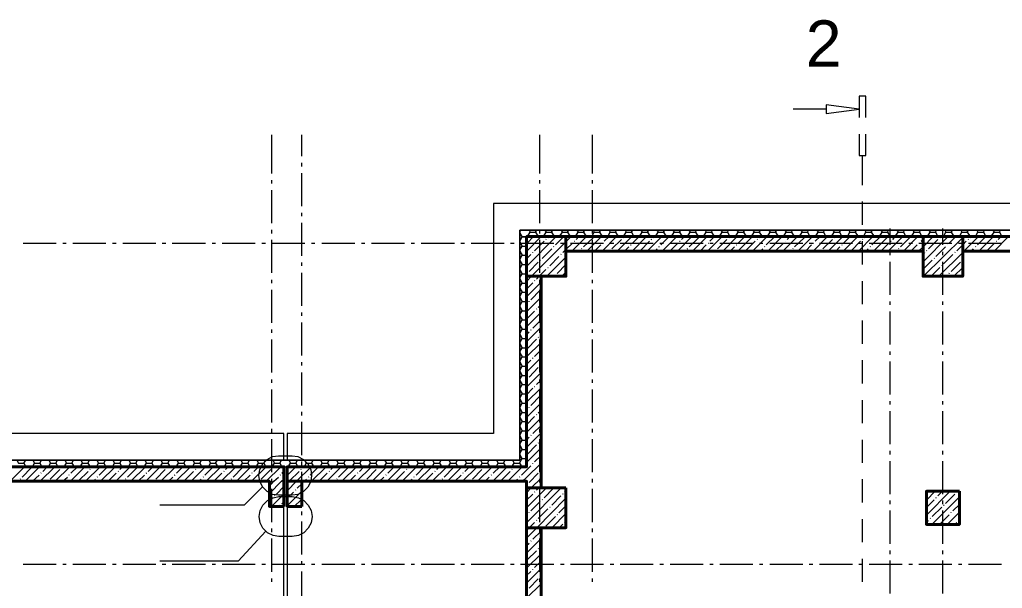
# Model space of a CAD drawing. Header units: millimetres. Extents: x -213547 to 415037, y -3642 to 106956.
# Drawn here: x -172386 to -157508, y 27045 to 35650 of the extents above; entities that cross this region are included whole.
import ezdxf

# ---------------------------------------------------------------- set-up
doc = ezdxf.new("R2010")
doc.units = ezdxf.units.MM
doc.styles.get("Standard").update_dxf_attribs({"font": 'arial.ttf'})

msp = doc.modelspace()

# ---------------------------------------------------------------- linework, layer by layer
at = {"lineweight": 9}
for points in [[(-159573.1, 34168.3), (-159573.1, 34494.5), (-159674.8, 34494.5), (-159674.8, 34168.3)], [(-160174.7, 34295.4), (-160674.6, 34295.4)], [(-168566.9, 33321), (-168566.9, 33905.7)], [(-168113.6, 33583.7), (-168113.6, 33905.7)], [(-164512.7, 33321), (-164512.7, 33905.7)], [(-163712.1, 33321), (-163712.1, 33905.7)], [(-159674.8, 33918.4), (-159674.8, 33592.2), (-159573.1, 33592.2), (-159573.1, 33918.4)], [(-168113.6, 33426.9), (-168113.6, 33482)], [(-159624, 33147.4), (-159624, 33592.2)], [(-168113.6, 32829.6), (-168113.6, 33329.5)], [(-168566.9, 33168.5), (-168566.9, 33223.6)], [(-164512.7, 33168.5), (-164512.7, 33223.6)], [(-163712.1, 33168.5), (-163712.1, 33223.6)], [(-168566.9, 32571.2), (-168566.9, 33071.1)], [(-164512.7, 32571.2), (-164512.7, 33071.1)], [(-163712.1, 32571.2), (-163712.1, 33071.1)], [(-159624, 32545.8), (-159624, 32897.4)], [(-168384.7, 28983), (-168384.7, 29385.5), (-172769.4, 29385.5), (-172769.4, 32867.8), (-207511.6, 32867.8), (-207511.6, 4645.2), (-168384.7, 4645.2), (-168384.7, 5043.4)], [(-122140.8, 32465.3), (-122140.8, 32867.8), (-165211.7, 32867.8), (-165211.7, 29385.5), (-168333.9, 29385.5), (-168333.9, 28983)], [(-168113.6, 32677.1), (-168113.6, 32728)], [(-207062.6, 32465.3), (-193129.2, 32465.3), (-207062.6, 32465.3), (-207062.6, 32367.9), (-193129.2, 32367.9), (-173269.2, 32367.9), (-173269.2, 28885.6), (-164711.8, 28885.6), (-164711.8, 28983), (-164711.8, 32367.9), (-121873.9, 32367.9), (-121873.9, 28944.9)], [(-168566.9, 32414.5), (-168566.9, 32469.5)], [(-168113.6, 32075.6), (-168113.6, 32575.4)], [(-164813.5, 32439.9), (-164796.6, 32465.3)], [(-164694.9, 32367.9), (-164656.8, 32435.6)], [(-164673.7, 32465.3), (-164656.8, 32435.6), (-164576.3, 32435.6), (-164533.9, 32367.9)], [(-164576.3, 32435.6), (-164555.1, 32465.3)], [(-164512.7, 32414.5), (-164512.7, 32469.5)], [(-164453.4, 32367.9), (-164415.3, 32435.6)], [(-164432.2, 32465.3), (-164415.3, 32435.6), (-164334.8, 32435.6), (-164292.4, 32367.9)], [(-164334.8, 32435.6), (-164313.6, 32465.3)], [(-164211.9, 32367.9), (-164169.6, 32435.6)], [(-164190.8, 32465.3), (-164169.6, 32435.6), (-164089.1, 32435.6), (-164051, 32367.9)], [(-164089.1, 32435.6), (-164072.1, 32465.3)], [(-163970.5, 32367.9), (-163928.1, 32435.6)], [(-163949.3, 32465.3), (-163928.1, 32435.6), (-163847.6, 32435.6), (-163809.5, 32367.9)], [(-163847.6, 32435.6), (-163830.7, 32465.3)], [(-163724.8, 32367.9), (-163686.6, 32435.6)], [(-163712.1, 32414.5), (-163712.1, 32469.5)], [(-163703.6, 32465.3), (-163686.6, 32435.6), (-163606.1, 32435.6), (-163568, 32367.9)], [(-163606.1, 32435.6), (-163589.2, 32465.3)], [(-163483.3, 32367.9), (-163445.2, 32435.6)], [(-163462.1, 32465.3), (-163445.2, 32435.6), (-163364.7, 32435.6), (-163326.5, 32367.9)], [(-163364.7, 32435.6), (-163347.7, 32465.3)], [(-163241.8, 32367.9), (-163203.7, 32435.6)], [(-163220.6, 32465.3), (-163203.7, 32435.6), (-163123.2, 32435.6), (-163085.1, 32367.9)], [(-163123.2, 32435.6), (-163102, 32465.3)], [(-163000.4, 32367.9), (-162962.2, 32435.6)], [(-162979.2, 32465.3), (-162962.2, 32435.6), (-162881.7, 32435.6), (-162839.4, 32367.9)], [(-162881.7, 32435.6), (-162860.6, 32465.3)], [(-162758.9, 32367.9), (-162720.8, 32435.6)], [(-162737.7, 32465.3), (-162720.8, 32435.6), (-162636, 32435.6), (-162597.9, 32367.9)], [(-162636, 32435.6), (-162619.1, 32465.3)], [(-162517.4, 32367.9), (-162475, 32435.6)], [(-162496.2, 32465.3), (-162475, 32435.6), (-162394.6, 32435.6), (-162356.4, 32367.9)], [(-162394.6, 32435.6), (-162377.6, 32465.3)], [(-162275.9, 32367.9), (-162233.6, 32435.6)], [(-162254.8, 32465.3), (-162233.6, 32435.6), (-162153.1, 32435.6), (-162115, 32367.9)], [(-162153.1, 32435.6), (-162136.1, 32465.3)], [(-162030.2, 32367.9), (-161992.1, 32435.6)], [(-162009, 32465.3), (-161992.1, 32435.6), (-161911.6, 32435.6), (-161873.5, 32367.9)], [(-161911.6, 32435.6), (-161894.7, 32465.3)], [(-161788.8, 32367.9), (-161750.6, 32435.6)], [(-161767.6, 32465.3), (-161750.6, 32435.6), (-161670.1, 32435.6), (-161632, 32367.9)], [(-161670.1, 32435.6), (-161653.2, 32465.3)], [(-161547.3, 32367.9), (-161509.2, 32435.6)], [(-161526.1, 32465.3), (-161509.2, 32435.6), (-161428.7, 32435.6), (-161386.3, 32367.9)], [(-161428.7, 32435.6), (-161407.5, 32465.3)], [(-161305.8, 32367.9), (-161267.7, 32435.6)], [(-161284.6, 32465.3), (-161267.7, 32435.6), (-161187.2, 32435.6), (-161144.8, 32367.9)], [(-161187.2, 32435.6), (-161166, 32465.3)], [(-161064.3, 32367.9), (-161022, 32435.6)], [(-161043.2, 32465.3), (-161022, 32435.6), (-160941.5, 32435.6), (-160903.4, 32367.9)], [(-160941.5, 32435.6), (-160924.5, 32465.3)], [(-160822.9, 32367.9), (-160780.5, 32435.6)], [(-160801.7, 32465.3), (-160780.5, 32435.6), (-160700, 32435.6), (-160661.9, 32367.9)], [(-160700, 32435.6), (-160683.1, 32465.3)], [(-160577.2, 32367.9), (-160539, 32435.6)], [(-160560.2, 32465.3), (-160539, 32435.6), (-160458.5, 32435.6), (-160420.4, 32367.9)], [(-160458.5, 32435.6), (-160441.6, 32465.3)], [(-160335.7, 32367.9), (-160297.6, 32435.6)], [(-160314.5, 32465.3), (-160297.6, 32435.6), (-160217.1, 32435.6), (-160178.9, 32367.9)], [(-160217.1, 32435.6), (-160200.1, 32465.3)], [(-160094.2, 32367.9), (-160056.1, 32435.6)], [(-160073, 32465.3), (-160056.1, 32435.6), (-159975.6, 32435.6), (-159937.5, 32367.9)], [(-159975.6, 32435.6), (-159954.4, 32465.3)], [(-159852.7, 32367.9), (-159814.6, 32435.6)], [(-159831.6, 32465.3), (-159814.6, 32435.6), (-159734.1, 32435.6), (-159691.8, 32367.9)], [(-159734.1, 32435.6), (-159712.9, 32465.3)], [(-159611.3, 32367.9), (-159573.1, 32435.6)], [(-159590.1, 32465.3), (-159573.1, 32435.6), (-159492.7, 32435.6), (-159450.3, 32367.9)], [(-159492.7, 32435.6), (-159471.5, 32465.3)], [(-159369.8, 32367.9), (-159327.4, 32435.6)], [(-159348.6, 32465.3), (-159327.4, 32435.6), (-159247, 32435.6), (-159208.8, 32367.9)], [(-159247, 32435.6), (-159230, 32465.3)], [(-159208.8, 32240.8), (-159208.8, 32490.7)], [(-159128.3, 32367.9), (-159086, 32435.6)], [(-159107.2, 32465.3), (-159086, 32435.6), (-159005.5, 32435.6), (-158967.4, 32367.9)], [(-159005.5, 32435.6), (-158988.5, 32465.3)], [(-158882.6, 32367.9), (-158844.5, 32435.6)], [(-158865.7, 32465.3), (-158844.5, 32435.6), (-158764, 32435.6), (-158725.9, 32367.9)], [(-158764, 32435.6), (-158747.1, 32465.3)], [(-158641.2, 32367.9), (-158603, 32435.6)], [(-158620, 32465.3), (-158603, 32435.6), (-158522.5, 32435.6), (-158484.4, 32367.9)], [(-158522.5, 32435.6), (-158505.6, 32465.3)], [(-158408.2, 32240.8), (-158408.2, 32490.7)], [(-158399.7, 32367.9), (-158361.6, 32435.6)], [(-158378.5, 32465.3), (-158361.6, 32435.6), (-158281.1, 32435.6), (-158242.9, 32367.9)], [(-158281.1, 32435.6), (-158259.9, 32465.3)], [(-158158.2, 32367.9), (-158120.1, 32435.6)], [(-158137, 32465.3), (-158120.1, 32435.6), (-158039.6, 32435.6), (-157997.2, 32367.9)], [(-158039.6, 32435.6), (-158018.4, 32465.3)], [(-157916.7, 32367.9), (-157878.6, 32435.6)], [(-157895.6, 32465.3), (-157878.6, 32435.6), (-157793.9, 32435.6), (-157755.8, 32367.9)], [(-157793.9, 32435.6), (-157776.9, 32465.3)], [(-157675.3, 32367.9), (-157632.9, 32435.6)], [(-157654.1, 32465.3), (-157632.9, 32435.6), (-157552.4, 32435.6), (-157514.3, 32367.9)], [(-157552.4, 32435.6), (-157535.5, 32465.3)], [(-168566.9, 31817.1), (-168566.9, 32317)], [(-164813.5, 32300.1), (-164775.4, 32363.6), (-164779.6, 32367.9), (-164813.5, 32427.2)], [(-164813.5, 32287.4), (-164775.4, 32223.8), (-164711.8, 32223.8)], [(-164711.8, 31685.8), (-164635.6, 31766.3), (-164114.5, 32287.4), (-164034, 32367.9)], [(-164711.8, 32143.3), (-164491.5, 32367.9)], [(-164711.8, 31914.6), (-164262.8, 32367.9)], [(-164703.4, 32266.2), (-164605.9, 32367.9)], [(-164589, 32151.8), (-164444.9, 32295.8)], [(-164512.7, 31817.1), (-164512.7, 32317)], [(-164419.5, 32325.5), (-164415.3, 32329.7)], [(-164389.9, 32350.9), (-164377.2, 32367.9)], [(-164275.5, 32240.8), (-164148.4, 32367.9)], [(-164051, 32363.6), (-163970.5, 32363.6)], [(-164025.5, 32147.6), (-163805.3, 32367.9)], [(-163991.7, 32295.8), (-163987.4, 32300.1)], [(-163962, 32325.5), (-163919.6, 32367.9)], [(-163847.6, 32211.1), (-163703.6, 32350.9)], [(-163809.5, 32363.6), (-163729, 32363.6)], [(-163796.8, 32147.6), (-163576.5, 32367.9)], [(-163712.1, 31817.1), (-163712.1, 32317)], [(-163568, 32147.6), (-163347.7, 32367.9)], [(-163568, 32363.6), (-163487.5, 32363.6)], [(-163534.1, 32295.8), (-163462.1, 32367.9)], [(-163419.7, 32181.5), (-163275.7, 32325.5)], [(-163339.3, 32147.6), (-163119, 32367.9)], [(-163322.3, 32363.6), (-163241.8, 32363.6)], [(-163250.3, 32350.9), (-163241.8, 32359.4)], [(-163114.7, 32147.6), (-162894.4, 32367.9)], [(-163106.3, 32266.2), (-163008.8, 32367.9)], [(-163080.8, 32363.6), (-163000.4, 32363.6)], [(-162991.9, 32151.8), (-162847.8, 32295.8)], [(-162886, 32147.6), (-162665.7, 32367.9)], [(-162839.4, 32363.6), (-162758.9, 32363.6)], [(-162822.4, 32325.5), (-162814, 32329.7)], [(-162792.8, 32350.9), (-162780.1, 32367.9)], [(-162678.4, 32240.8), (-162551.3, 32367.9)], [(-162657.2, 32147.6), (-162436.9, 32367.9)], [(-162597.9, 32363.6), (-162517.4, 32363.6)], [(-162428.4, 32147.6), (-162208.2, 32367.9)], [(-162394.6, 32295.8), (-162386.1, 32300.1)], [(-162364.9, 32325.5), (-162322.5, 32367.9)], [(-162356.4, 32363.6), (-162275.9, 32363.6)], [(-162250.5, 32211.1), (-162106.5, 32350.9)], [(-162199.7, 32147.6), (-161979.4, 32367.9)], [(-162115, 32363.6), (-162034.5, 32363.6)], [(-161970.9, 32147.6), (-161750.6, 32367.9)], [(-161937, 32295.8), (-161865, 32367.9)], [(-161873.5, 32363.6), (-161788.8, 32363.6)], [(-161822.6, 32181.5), (-161678.6, 32325.5)], [(-161742.2, 32147.6), (-161521.9, 32367.9)], [(-161649, 32350.9), (-161644.7, 32359.4)], [(-161627.8, 32363.6), (-161547.3, 32363.6)], [(-161513.4, 32147.6), (-161293.1, 32367.9)], [(-161509.2, 32266.2), (-161407.5, 32367.9)], [(-161394.8, 32151.8), (-161250.7, 32295.8)], [(-161386.3, 32363.6), (-161305.8, 32363.6)], [(-161288.9, 32147.6), (-161068.6, 32367.9)], [(-161221.1, 32325.5), (-161216.9, 32329.7)], [(-161195.7, 32350.9), (-161178.7, 32367.9)], [(-161144.8, 32363.6), (-161064.3, 32363.6)], [(-161081.3, 32240.8), (-160954.2, 32367.9)], [(-161060.1, 32147.6), (-160839.8, 32367.9)], [(-160903.4, 32363.6), (-160822.9, 32363.6)], [(-160831.3, 32147.6), (-160611.1, 32367.9)], [(-160793.2, 32295.8), (-160789, 32300.1)], [(-160767.8, 32325.5), (-160725.4, 32367.9)], [(-160661.9, 32363.6), (-160581.4, 32363.6)], [(-160653.4, 32211.1), (-160509.4, 32350.9)], [(-160602.6, 32147.6), (-160382.3, 32367.9)], [(-160420.4, 32363.6), (-160339.9, 32363.6)], [(-160373.8, 32147.6), (-160153.5, 32367.9)], [(-160339.9, 32295.8), (-160267.9, 32367.9)], [(-160225.5, 32181.5), (-160081.5, 32325.5)], [(-160174.7, 32363.6), (-160094.2, 32363.6)], [(-160145.1, 32147.6), (-159924.8, 32367.9)], [(-160051.9, 32350.9), (-160047.6, 32359.4)], [(-159933.2, 32363.6), (-159852.7, 32363.6)], [(-159916.3, 32147.6), (-159696, 32367.9)], [(-159912.1, 32266.2), (-159810.4, 32367.9)], [(-159797.7, 32151.8), (-159653.6, 32295.8)], [(-159691.8, 32363.6), (-159611.3, 32363.6)], [(-159687.5, 32147.6), (-159467.2, 32367.9)], [(-159624, 32325.5), (-159619.7, 32329.7)], [(-159624, 31944.2), (-159624, 32295.8)], [(-159594.3, 32350.9), (-159581.6, 32367.9)], [(-159484.2, 32240.8), (-159352.9, 32367.9)], [(-159458.8, 32147.6), (-159238.5, 32367.9)], [(-159450.3, 32363.6), (-159369.8, 32363.6)], [(-159234.2, 32147.6), (-159014, 32367.9)], [(-159208.8, 32363.6), (-159128.3, 32363.6)], [(-159196.1, 32295.8), (-159191.9, 32300.1)], [(-159166.5, 32325.5), (-159128.3, 32367.9)], [(-159052.1, 32211.1), (-158912.3, 32350.9)], [(-159005.5, 32147.6), (-158785.2, 32367.9)], [(-158967.4, 32363.6), (-158886.9, 32363.6)], [(-158776.7, 32147.6), (-158708.9, 32211.1), (-158556.4, 32367.9)], [(-158738.6, 32295.8), (-158708.9, 32325.5), (-158670.8, 32367.9)], [(-158725.9, 32363.6), (-158708.9, 32363.6)], [(-158708.9, 31986.6), (-158327.7, 32367.9)], [(-158700.5, 31766.3), (-158107.4, 32355.2), (-158098.9, 32367.9)], [(-158624.2, 32181.5), (-158484.4, 32325.5)], [(-158454.8, 32350.9), (-158450.5, 32359.4)], [(-158310.7, 32266.2), (-158213.3, 32367.9)], [(-158196.3, 32151.8), (-158107.4, 32240.8), (-158056.5, 32295.8)], [(-158090.4, 32147.6), (-157870.1, 32367.9)], [(-158026.9, 32325.5), (-158022.6, 32329.7)], [(-157997.2, 32350.9), (-157984.5, 32367.9)], [(-157997.2, 32363.6), (-157916.7, 32363.6)], [(-157882.8, 32240.8), (-157755.8, 32367.9)], [(-157861.7, 32147.6), (-157641.4, 32367.9)], [(-157755.8, 32363.6), (-157675.3, 32363.6)], [(-157632.9, 32147.6), (-157412.6, 32367.9)], [(-157599, 32295.8), (-157594.8, 32300.1)], [(-157569.4, 32325.5), (-157527, 32367.9)], [(-157514.3, 32363.6), (-157433.8, 32363.6)], [(-172333, 32266.2), (-171833.1, 32266.2)], [(-171731.5, 32266.2), (-171680.6, 32266.2)], [(-171578.9, 32266.2), (-171079.1, 32266.2)], [(-170981.6, 32266.2), (-170926.5, 32266.2)], [(-170824.9, 32266.2), (-170325, 32266.2)], [(-170227.6, 32266.2), (-170172.5, 32266.2)], [(-170075, 32266.2), (-169570.9, 32266.2)], [(-169473.5, 32266.2), (-169418.4, 32266.2)], [(-169321, 32266.2), (-168821.1, 32266.2)], [(-168719.4, 32266.2), (-168664.3, 32266.2)], [(-168566.9, 32266.2), (-168067, 32266.2)], [(-167965.3, 32266.2), (-167914.5, 32266.2)], [(-167812.8, 32266.2), (-167312.9, 32266.2)], [(-167211.3, 32266.2), (-167160.4, 32266.2)], [(-167058.8, 32266.2), (-166558.9, 32266.2)], [(-166457.2, 32266.2), (-166406.4, 32266.2)], [(-166304.7, 32266.2), (-165804.8, 32266.2)], [(-165707.4, 32266.2), (-165652.3, 32266.2)], [(-165550.6, 32266.2), (-165050.7, 32266.2)], [(-164953.3, 32266.2), (-164898.2, 32266.2)], [(-164813.5, 32160.3), (-164775.4, 32223.8)], [(-164813.5, 32147.6), (-164775.4, 32084), (-164711.8, 32084)], [(-164800.8, 32266.2), (-164296.7, 32266.2)], [(-164474.6, 32037.4), (-164330.6, 32181.5)], [(-164305.1, 32211.1), (-164300.9, 32215.4)], [(-164199.2, 32266.2), (-164144.2, 32266.2)], [(-164161.1, 32126.4), (-164114.5, 32173), (-164017.1, 32266.2)], [(-164046.7, 32266.2), (-163546.8, 32266.2)], [(-163911.2, 32147.6), (-163902.7, 32151.8)], [(-163877.3, 32181.5), (-163873, 32185.7)], [(-163682.4, 32147.6), (-163589.2, 32240.8)], [(-163563.8, 32266.2), (-163559.5, 32270.4)], [(-163449.4, 32151.8), (-163445.2, 32156)], [(-163445.2, 32266.2), (-163390.1, 32266.2)], [(-163292.7, 32266.2), (-162792.8, 32266.2)], [(-163229.1, 32147.6), (-163161.3, 32211.1)], [(-163135.9, 32240.8), (-163127.4, 32245)], [(-162771.6, 32147.6), (-162733.5, 32181.5)], [(-162708, 32211.1), (-162699.6, 32215.4)], [(-162691.1, 32266.2), (-162640.3, 32266.2)], [(-162542.8, 32147.6), (-162420, 32266.2)], [(-162538.6, 32266.2), (-162038.7, 32266.2)], [(-162314.1, 32147.6), (-162305.6, 32151.8)], [(-162280.2, 32181.5), (-162271.7, 32185.7)], [(-162085.3, 32147.6), (-161992.1, 32240.8)], [(-161962.4, 32266.2), (-161958.2, 32270.4)], [(-161937, 32266.2), (-161886.2, 32266.2)], [(-161852.3, 32151.8), (-161843.8, 32156)], [(-161784.5, 32266.2), (-161284.6, 32266.2)], [(-161627.8, 32147.6), (-161564.2, 32211.1)], [(-161534.6, 32240.8), (-161530.3, 32245)], [(-161183, 32266.2), (-161132.1, 32266.2)], [(-161174.5, 32147.6), (-161136.4, 32181.5)], [(-161106.7, 32211.1), (-161102.5, 32215.4)], [(-161030.5, 32266.2), (-160530.6, 32266.2)], [(-160945.7, 32147.6), (-160822.9, 32266.2)], [(-160717, 32147.6), (-160708.5, 32151.8)], [(-160678.8, 32181.5), (-160674.6, 32185.7)], [(-160488.2, 32147.6), (-160395, 32240.8)], [(-160433.1, 32266.2), (-160378.1, 32266.2)], [(-160365.3, 32266.2), (-160361.1, 32270.4)], [(-160276.4, 32266.2), (-159776.5, 32266.2)], [(-160251, 32151.8), (-160246.7, 32156)], [(-160030.7, 32147.6), (-159967.1, 32211.1)], [(-159937.5, 32240.8), (-159933.2, 32245)], [(-159679.1, 32266.2), (-159624, 32266.2)], [(-159573.1, 32147.6), (-159539.3, 32181.5)], [(-159526.5, 32266.2), (-159022.4, 32266.2)], [(-159509.6, 32211.1), (-159505.4, 32215.4)], [(-159348.6, 32147.6), (-159225.8, 32266.2)], [(-159208.8, 32084), (-159208.8, 32139.1)], [(-159119.9, 32147.6), (-159111.4, 32151.8)], [(-159081.7, 32181.5), (-159077.5, 32185.7)], [(-158925, 32266.2), (-158869.9, 32266.2)], [(-158891.1, 32147.6), (-158797.9, 32240.8)], [(-158772.5, 32266.2), (-158272.6, 32266.2)], [(-158768.2, 32266.2), (-158764, 32270.4)], [(-158653.9, 32151.8), (-158649.6, 32156)], [(-158514.1, 32067.1), (-158370, 32211.1)], [(-158408.2, 32084), (-158408.2, 32139.1)], [(-158340.4, 32240.8), (-158336.1, 32245)], [(-158170.9, 32266.2), (-158120.1, 32266.2)], [(-158018.4, 32266.2), (-157518.5, 32266.2)], [(-157976, 32147.6), (-157942.2, 32181.5)], [(-157912.5, 32211.1), (-157908.3, 32215.4)], [(-157747.3, 32147.6), (-157628.7, 32266.2)], [(-157518.5, 32147.6), (-157514.3, 32151.8)], [(-164813.5, 32020.5), (-164775.4, 32084)], [(-164813.5, 32007.8), (-164775.4, 31944.2), (-164711.8, 31944.2)], [(-164711.8, 32029), (-164648.3, 32096.7)], [(-164618.6, 32126.4), (-164614.4, 32130.6)], [(-164504.3, 32012), (-164500, 32016.2)], [(-164406.8, 31766.3), (-164114.5, 32058.6)], [(-164360.2, 31923), (-164220.4, 32067.1)], [(-164190.8, 32096.7), (-164186.5, 32101)], [(-158708.9, 32096.7), (-158683.5, 32126.4)], [(-158708.9, 31872.2), (-158569.1, 32012)], [(-158539.5, 32037.4), (-158535.2, 32041.7)], [(-158471.7, 31766.3), (-158107.4, 32126.4)], [(-158399.7, 31952.7), (-158255.6, 32096.7)], [(-158226, 32126.4), (-158221.8, 32130.6)], [(-158111.6, 32012), (-158107.4, 32016.2)], [(-168113.6, 31923), (-168113.6, 31973.9)], [(-164813.5, 31880.7), (-164775.4, 31944.2)], [(-164813.5, 31868), (-164775.4, 31804.4), (-164711.8, 31804.4)], [(-164673.7, 31838.3), (-164533.9, 31982.4)], [(-164559.3, 31723.9), (-164521.2, 31766.3), (-164419.5, 31868)], [(-164389.9, 31897.6), (-164385.6, 31901.9)], [(-164245.8, 31808.7), (-164114.5, 31944.2)], [(-159208.8, 31486.7), (-159208.8, 31986.6)], [(-158586.1, 31766.3), (-158454.8, 31897.6)], [(-158425.1, 31923), (-158420.9, 31931.5)], [(-158408.2, 31486.7), (-158408.2, 31986.6)], [(-158285.3, 31838.3), (-158141.3, 31982.4)], [(-158242.9, 31766.3), (-158107.4, 31901.9)], [(-168566.9, 31664.6), (-168566.9, 31715.5)], [(-168113.6, 31321.5), (-168113.6, 31821.4)], [(-164813.5, 31740.9), (-164775.4, 31804.4)], [(-164813.5, 31728.2), (-164775.4, 31664.6), (-164711.8, 31664.6)], [(-164703.4, 31808.7), (-164699.1, 31817.1)], [(-164589, 31698.5), (-164584.7, 31702.8)], [(-164512.7, 31664.6), (-164512.7, 31715.5)], [(-164275.5, 31783.2), (-164271.3, 31787.5)], [(-164178.1, 31766.3), (-164114.5, 31829.8)], [(-163712.1, 31664.6), (-163712.1, 31715.5)], [(-159624, 31346.9), (-159624, 31694.3)], [(-158357.3, 31766.3), (-158340.4, 31783.2)], [(-158310.7, 31808.7), (-158306.5, 31817.1)], [(-158128.6, 31766.3), (-158107.4, 31787.5)], [(-168566.9, 31063.1), (-168566.9, 31563)], [(-164813.5, 31601.1), (-164775.4, 31664.6)], [(-164813.5, 31588.4), (-164775.4, 31524.8), (-164711.8, 31524.8)], [(-164711.8, 31457), (-164491.5, 31677.3)], [(-164711.8, 31571.4), (-164618.6, 31668.9)], [(-164648.3, 31410.4), (-164504.3, 31554.5)], [(-164512.7, 31063.1), (-164512.7, 31563)], [(-163712.1, 31063.1), (-163712.1, 31563)], [(-164813.5, 31461.3), (-164775.4, 31524.8)], [(-164813.5, 31448.6), (-164775.4, 31385), (-164711.8, 31385)], [(-164711.8, 31228.3), (-164491.5, 31448.6)], [(-164813.5, 31321.5), (-164775.4, 31385)], [(-164813.5, 31308.8), (-164775.4, 31245.2), (-164711.8, 31245.2)], [(-164813.5, 31181.7), (-164775.4, 31245.2)], [(-164711.8, 31342.7), (-164703.4, 31355.4)], [(-164673.7, 31380.8), (-164669.5, 31389.3)], [(-164559.3, 31270.7), (-164555.1, 31274.9)], [(-164533.9, 31296.1), (-164491.5, 31338.4)], [(-159208.8, 31334.2), (-159208.8, 31385)], [(-158408.2, 31334.2), (-158408.2, 31385)], [(-168113.6, 31169), (-168113.6, 31219.8)], [(-164813.5, 31169), (-164775.4, 31105.4), (-164711.8, 31105.4)], [(-164813.5, 31041.9), (-164775.4, 31105.4)], [(-164711.8, 31118.1), (-164589, 31241)], [(-164711.8, 31003.8), (-164491.5, 31224.1)], [(-164618.6, 30982.6), (-164491.5, 31109.7)], [(-159624, 30745.3), (-159624, 31097)], [(-159208.8, 30732.6), (-159208.8, 31232.5)], [(-158408.2, 30732.6), (-158408.2, 31232.5)], [(-168566.9, 30910.6), (-168566.9, 30961.4)], [(-168113.6, 30567.4), (-168113.6, 31067.3)], [(-164813.5, 31029.2), (-164775.4, 30965.6), (-164711.8, 30965.6)], [(-164813.5, 30902.1), (-164775.4, 30965.6)], [(-164711.8, 30775), (-164491.5, 30995.3)], [(-164648.3, 30952.9), (-164639.8, 30961.4)], [(-164512.7, 30910.6), (-164512.7, 30961.4)], [(-163712.1, 30910.6), (-163712.1, 30961.4)], [(-168566.9, 30309), (-168566.9, 30808.9)], [(-164813.5, 30889.4), (-164775.4, 30825.8), (-164711.8, 30825.8)], [(-164813.5, 30762.3), (-164775.4, 30825.8)], [(-164711.8, 30889.4), (-164673.7, 30927.5)], [(-164703.4, 30669.1), (-164559.3, 30813.1)], [(-164533.9, 30838.5), (-164529.7, 30847)], [(-164512.7, 30309), (-164512.7, 30808.9)], [(-164504.3, 30868.2), (-164491.5, 30880.9)], [(-163712.1, 30309), (-163712.1, 30808.9)], [(-164813.5, 30749.6), (-164775.4, 30686), (-164711.8, 30686)], [(-164813.5, 30622.5), (-164775.4, 30686)], [(-164711.8, 30546.2), (-164491.5, 30766.5)], [(-164589, 30554.7), (-164491.5, 30652.1)], [(-164813.5, 30609.8), (-164775.4, 30546.2), (-164711.8, 30546.2)], [(-164813.5, 30482.7), (-164775.4, 30546.2)], [(-164711.8, 30317.5), (-164491.5, 30537.8)], [(-164618.6, 30525.1), (-164614.4, 30533.5)], [(-159208.8, 30580.1), (-159208.8, 30631)], [(-158408.2, 30580.1), (-158408.2, 30631)], [(-168113.6, 30414.9), (-168113.6, 30465.7)], [(-164813.5, 30470), (-164775.4, 30406.4), (-164711.8, 30406.4)], [(-164813.5, 30342.9), (-164775.4, 30406.4)], [(-164711.8, 30431.9), (-164648.3, 30499.6)], [(-164673.7, 30241.2), (-164533.9, 30385.3)], [(-164504.3, 30410.7), (-164500, 30419.1)], [(-159624, 30143.8), (-159624, 30495.4)], [(-159208.8, 29978.6), (-159208.8, 30478.5)], [(-158408.2, 29978.6), (-158408.2, 30478.5)], [(-168566.9, 30156.5), (-168566.9, 30207.3)], [(-168113.6, 29813.3), (-168113.6, 30313.2)], [(-164813.5, 30330.2), (-164775.4, 30266.6), (-164711.8, 30266.6)], [(-164813.5, 30203.1), (-164775.4, 30266.6)], [(-164711.8, 30088.7), (-164491.5, 30309)], [(-164703.4, 30211.6), (-164699.1, 30215.8)], [(-164512.7, 30156.5), (-164512.7, 30207.3)], [(-163712.1, 30156.5), (-163712.1, 30207.3)], [(-168566.9, 29554.9), (-168566.9, 30054.8)], [(-164813.5, 30190.4), (-164775.4, 30126.8), (-164711.8, 30126.8)], [(-164813.5, 30063.3), (-164775.4, 30126.8)], [(-164711.8, 29859.9), (-164491.5, 30080.2)], [(-164711.8, 29974.3), (-164618.6, 30071.8)], [(-164589, 30097.2), (-164584.7, 30101.4)], [(-164559.3, 30126.8), (-164491.5, 30194.6)], [(-164512.7, 29554.9), (-164512.7, 30054.8)], [(-163712.1, 29554.9), (-163712.1, 30054.8)], [(-164813.5, 30050.6), (-164775.4, 29987), (-164711.8, 29987)], [(-164813.5, 29923.5), (-164775.4, 29987)], [(-164813.5, 29910.8), (-164775.4, 29847.2), (-164711.8, 29847.2)], [(-164648.3, 29813.3), (-164504.3, 29957.4)], [(-164813.5, 29783.7), (-164775.4, 29847.2)], [(-164813.5, 29771), (-164775.4, 29707.4), (-164711.8, 29707.4)], [(-164711.8, 29631.2), (-164491.5, 29851.5)], [(-164711.8, 29745.6), (-164703.4, 29758.3)], [(-164673.7, 29783.7), (-164669.5, 29787.9)], [(-159624, 29542.2), (-159624, 29893.8)], [(-159208.8, 29826.1), (-159208.8, 29876.9)], [(-158408.2, 29826.1), (-158408.2, 29876.9)], [(-168113.6, 29660.8), (-168113.6, 29715.9)], [(-164813.5, 29643.9), (-164775.4, 29707.4)], [(-164813.5, 29631.2), (-164775.4, 29567.6), (-164711.8, 29567.6)], [(-164711.8, 29516.8), (-164589, 29643.9)], [(-164711.8, 29402.4), (-164491.5, 29622.7)], [(-164559.3, 29669.3), (-164555.1, 29673.5)], [(-164533.9, 29699), (-164491.5, 29737.1)], [(-159208.8, 29224.5), (-159208.8, 29724.4)], [(-158408.2, 29224.5), (-158408.2, 29724.4)], [(-168113.6, 29059.3), (-168113.6, 29563.4)], [(-164813.5, 29504.1), (-164775.4, 29567.6)], [(-164813.5, 29491.4), (-164775.4, 29427.8), (-164711.8, 29427.8)], [(-164618.6, 29385.5), (-164491.5, 29508.3)], [(-168566.9, 29402.4), (-168566.9, 29457.5)], [(-164813.5, 29364.3), (-164775.4, 29427.8)], [(-164813.5, 29351.6), (-164775.4, 29288), (-164711.8, 29288)], [(-164711.8, 29177.9), (-164491.5, 29398.2)], [(-164711.8, 29288), (-164673.7, 29330.4)], [(-164648.3, 29355.8), (-164639.8, 29360.1)], [(-164512.7, 29402.4), (-164512.7, 29457.5)], [(-163712.1, 29402.4), (-163712.1, 29457.5)], [(-168566.9, 28800.9), (-168566.9, 29300.8)], [(-164813.5, 29224.5), (-164775.4, 29288)], [(-164813.5, 29211.8), (-164775.4, 29148.2), (-164711.8, 29148.2)], [(-164711.8, 28949.1), (-164491.5, 29169.4)], [(-164703.4, 29072), (-164559.3, 29216)], [(-164533.9, 29241.4), (-164529.7, 29245.7)], [(-164512.7, 28800.9), (-164512.7, 29300.8)], [(-164504.3, 29271.1), (-164491.5, 29283.8)], [(-163712.1, 28800.9), (-163712.1, 29300.8)], [(-159624, 28944.9), (-159624, 29292.3)], [(-164813.5, 29084.7), (-164775.4, 29148.2)], [(-164775.4, 29008.4), (-164813.5, 29072)], [(-164589, 28957.6), (-164491.5, 29055)], [(-159208.8, 29072), (-159208.8, 29127.1)], [(-158408.2, 29072), (-158408.2, 29127.1)], [(-172532.1, 28665.3), (-172311.8, 28885.6)], [(-172430.5, 28983), (-172405, 28940.7), (-172320.3, 28940.7), (-172290.7, 28885.6)], [(-172350, 28728.8), (-172205.9, 28872.9)], [(-172320.3, 28940.7), (-172294.9, 28983)], [(-172303.4, 28665.3), (-172083.1, 28885.6)], [(-172193.2, 28885.6), (-172159.3, 28940.7)], [(-172184.7, 28983), (-172159.3, 28940.7), (-172078.8, 28940.7), (-172049.2, 28885.6)], [(-172078.8, 28940.7), (-172053.4, 28983)], [(-172074.6, 28665.3), (-171854.3, 28885.6)], [(-172036.5, 28813.6), (-171968.7, 28885.6)], [(-171951.7, 28885.6), (-171917.9, 28940.7)], [(-171943.3, 28983), (-171917.9, 28940.7), (-171837.4, 28940.7), (-171807.7, 28885.6)], [(-171845.8, 28665.3), (-171625.5, 28885.6)], [(-171837.4, 28940.7), (-171811.9, 28983)], [(-171752.6, 28872.9), (-171748.4, 28877.1)], [(-171710.3, 28885.6), (-171676.4, 28940.7)], [(-171701.8, 28983), (-171676.4, 28940.7), (-171595.9, 28940.7), (-171562, 28885.6)], [(-171617.1, 28665.3), (-171396.8, 28885.6)], [(-171608.6, 28788.2), (-171511.2, 28885.6)], [(-171595.9, 28940.7), (-171570.5, 28983)], [(-171468.8, 28885.6), (-171434.9, 28940.7)], [(-171460.3, 28983), (-171434.9, 28940.7), (-171354.4, 28940.7), (-171320.5, 28885.6)], [(-171388.3, 28665.3), (-171168, 28885.6)], [(-171354.4, 28940.7), (-171329, 28983)], [(-171295.1, 28872.9), (-171282.4, 28885.6)], [(-171223.1, 28885.6), (-171193.4, 28940.7)], [(-171218.9, 28983), (-171193.4, 28940.7), (-171112.9, 28940.7), (-171079.1, 28885.6)], [(-171180.7, 28758.5), (-171053.6, 28885.6)], [(-171159.5, 28665.3), (-170939.3, 28885.6)], [(-171112.9, 28940.7), (-171087.5, 28983)], [(-170981.6, 28885.6), (-170952, 28940.7)], [(-170977.4, 28983), (-170952, 28940.7), (-170871.5, 28940.7), (-170837.6, 28885.6)], [(-170930.8, 28665.3), (-170710.5, 28885.6)], [(-170871.5, 28940.7), (-170846.1, 28983)], [(-170867.2, 28843.2), (-170824.9, 28885.6)], [(-170752.9, 28728.8), (-170608.8, 28872.9)], [(-170740.2, 28885.6), (-170706.3, 28940.7)], [(-170731.7, 28983), (-170706.3, 28940.7), (-170625.8, 28940.7), (-170596.1, 28885.6)], [(-170702, 28665.3), (-170481.7, 28885.6)], [(-170625.8, 28940.7), (-170600.4, 28983)], [(-170498.7, 28885.6), (-170464.8, 28940.7)], [(-170490.2, 28983), (-170464.8, 28940.7), (-170384.3, 28940.7), (-170354.6, 28885.6)], [(-170477.5, 28665.3), (-170257.2, 28885.6)], [(-170439.4, 28813.6), (-170371.6, 28885.6)], [(-170384.3, 28940.7), (-170358.9, 28983)], [(-170257.2, 28885.6), (-170223.3, 28940.7)], [(-170248.7, 28983), (-170223.3, 28940.7), (-170142.8, 28940.7), (-170108.9, 28885.6)], [(-170248.7, 28665.3), (-170028.4, 28885.6)], [(-170151.3, 28872.9), (-170147.1, 28877.1)], [(-170142.8, 28940.7), (-170117.4, 28983)], [(-170020, 28665.3), (-169799.7, 28885.6)], [(-170015.7, 28885.6), (-169981.8, 28940.7)], [(-170011.5, 28788.2), (-169914.1, 28885.6)], [(-170007.3, 28983), (-169981.8, 28940.7), (-169901.4, 28940.7), (-169867.5, 28885.6)], [(-169901.4, 28940.7), (-169875.9, 28983)], [(-169791.2, 28665.3), (-169570.9, 28885.6)], [(-169770, 28885.6), (-169740.4, 28940.7)], [(-169765.8, 28983), (-169740.4, 28940.7), (-169659.9, 28940.7), (-169626, 28885.6)], [(-169698, 28872.9), (-169685.3, 28885.6)], [(-169659.9, 28940.7), (-169634.5, 28983)], [(-169583.6, 28758.5), (-169456.5, 28885.6)], [(-169562.4, 28665.3), (-169342.2, 28885.6)], [(-169528.6, 28885.6), (-169498.9, 28940.7)], [(-169524.3, 28983), (-169498.9, 28940.7), (-169418.4, 28940.7), (-169384.5, 28885.6)], [(-169418.4, 28940.7), (-169393, 28983)], [(-169333.7, 28665.3), (-169113.4, 28885.6)], [(-169287.1, 28885.6), (-169257.4, 28940.7)], [(-169282.8, 28983), (-169257.4, 28940.7), (-169176.9, 28940.7), (-169143, 28885.6)], [(-169270.1, 28843.2), (-169227.8, 28885.6)], [(-169176.9, 28940.7), (-169151.5, 28983)], [(-169155.8, 28728.8), (-169011.7, 28872.9)], [(-169104.9, 28665.3), (-168884.6, 28885.6)], [(-169045.6, 28885.6), (-169011.7, 28940.7)], [(-169037.1, 28983), (-169011.7, 28940.7), (-168931.2, 28940.7), (-168901.6, 28885.6)], [(-168931.2, 28940.7), (-168905.8, 28983)], [(-168876.2, 28665.3), (-168655.9, 28885.6)], [(-168842.3, 28813.6), (-168770.3, 28885.6)], [(-168804.1, 28885.6), (-168770.3, 28940.7)], [(-168795.7, 28983), (-168770.3, 28940.7), (-168689.8, 28940.7), (-168660.1, 28885.6)], [(-168689.8, 28940.7), (-168664.3, 28983)], [(-168651.6, 28665.3), (-168431.3, 28885.6)], [(-168562.7, 28885.6), (-168528.8, 28940.7)], [(-168554.2, 28983), (-168528.8, 28940.7), (-168448.3, 28940.7), (-168414.4, 28885.6)], [(-168554.2, 28872.9), (-168550, 28877.1)], [(-168448.3, 28940.7), (-168422.9, 28983)], [(-168384.7, 28665.3), (-168384.7, 28885.6)], [(-168333.9, 28750), (-168202.6, 28885.6)], [(-168333.9, 28521.3), (-168194.1, 28665.3), (-167973.8, 28885.6)], [(-168333.9, 28864.4), (-168317, 28885.6)], [(-168321.2, 28885.6), (-168287.3, 28940.7)], [(-168312.7, 28983), (-168287.3, 28940.7), (-168206.8, 28940.7), (-168172.9, 28885.6)], [(-168206.8, 28940.7), (-168181.4, 28983)], [(-168113.6, 28906.8), (-168113.6, 28961.8)], [(-168100.9, 28872.9), (-168088.2, 28885.6)], [(-168075.5, 28885.6), (-168045.8, 28940.7)], [(-168071.3, 28983), (-168045.8, 28940.7), (-167965.3, 28940.7), (-167931.5, 28885.6)], [(-167986.5, 28758.5), (-167859.4, 28885.6)], [(-167965.3, 28940.7), (-167939.9, 28983)], [(-167965.3, 28665.3), (-167745.1, 28885.6)], [(-167834, 28885.6), (-167804.4, 28940.7)], [(-167829.8, 28983), (-167804.4, 28940.7), (-167723.9, 28940.7), (-167690, 28885.6)], [(-167736.6, 28665.3), (-167516.3, 28885.6)], [(-167723.9, 28940.7), (-167698.5, 28983)], [(-167673, 28843.2), (-167630.7, 28885.6)], [(-167592.5, 28885.6), (-167562.9, 28940.7)], [(-167588.3, 28983), (-167562.9, 28940.7), (-167478.2, 28940.7), (-167448.5, 28885.6)], [(-167558.7, 28728.8), (-167414.6, 28872.9)], [(-167507.8, 28665.3), (-167287.5, 28885.6)], [(-167478.2, 28940.7), (-167452.7, 28983)], [(-167351.1, 28885.6), (-167317.2, 28940.7)], [(-167342.6, 28983), (-167317.2, 28940.7), (-167236.7, 28940.7), (-167207, 28885.6)], [(-167279.1, 28665.3), (-167058.8, 28885.6)], [(-167240.9, 28813.6), (-167173.1, 28885.6)], [(-167236.7, 28940.7), (-167211.3, 28983)], [(-167109.6, 28885.6), (-167075.7, 28940.7)], [(-167101.1, 28983), (-167075.7, 28940.7), (-166995.2, 28940.7), (-166965.6, 28885.6)], [(-167050.3, 28665.3), (-166830, 28885.6)], [(-166995.2, 28940.7), (-166969.8, 28983)], [(-166957.1, 28872.9), (-166952.9, 28877.1)], [(-166868.1, 28885.6), (-166834.2, 28940.7)], [(-166859.7, 28983), (-166834.2, 28940.7), (-166753.8, 28940.7), (-166719.9, 28885.6)], [(-166821.5, 28665.3), (-166605.5, 28885.6)], [(-166813.1, 28788.2), (-166715.6, 28885.6)], [(-166753.8, 28940.7), (-166728.3, 28983)], [(-166626.7, 28885.6), (-166592.8, 28940.7)], [(-166618.2, 28983), (-166592.8, 28940.7), (-166512.3, 28940.7), (-166478.4, 28885.6)], [(-166597, 28665.3), (-166376.7, 28885.6)], [(-166512.3, 28940.7), (-166486.9, 28983)], [(-166499.6, 28872.9), (-166491.1, 28885.6)], [(-166385.2, 28758.5), (-166262.3, 28885.6)], [(-166381, 28885.6), (-166351.3, 28940.7)], [(-166376.7, 28983), (-166351.3, 28940.7), (-166270.8, 28940.7), (-166236.9, 28885.6)], [(-166368.2, 28665.3), (-166148, 28885.6)], [(-166270.8, 28940.7), (-166245.4, 28983)], [(-166139.5, 28885.6), (-166109.8, 28940.7)], [(-166139.5, 28665.3), (-165919.2, 28885.6)], [(-166135.2, 28983), (-166109.8, 28940.7), (-166029.3, 28940.7), (-165995.4, 28885.6)], [(-166071.7, 28843.2), (-166033.6, 28885.6)], [(-166029.3, 28940.7), (-166003.9, 28983)], [(-165957.3, 28728.8), (-165817.5, 28872.9)], [(-165910.7, 28665.3), (-165690.4, 28885.6)], [(-165898, 28885.6), (-165864.1, 28940.7)], [(-165889.5, 28983), (-165864.1, 28940.7), (-165783.6, 28940.7), (-165754, 28885.6)], [(-165783.6, 28940.7), (-165758.2, 28983)], [(-165682, 28665.3), (-165461.7, 28885.6)], [(-165656.5, 28885.6), (-165622.6, 28940.7)], [(-165648.1, 28983), (-165622.6, 28940.7), (-165542.2, 28940.7), (-165512.5, 28885.6)], [(-165643.8, 28813.6), (-165576, 28885.6)], [(-165542.2, 28940.7), (-165516.7, 28983)], [(-165453.2, 28665.3), (-165232.9, 28885.6)], [(-165415.1, 28885.6), (-165381.2, 28940.7)], [(-165406.6, 28983), (-165381.2, 28940.7), (-165300.7, 28940.7), (-165266.8, 28885.6)], [(-165360, 28872.9), (-165355.8, 28877.1)], [(-165300.7, 28940.7), (-165275.3, 28983)], [(-165224.4, 28665.3), (-165004.1, 28885.6)], [(-165216, 28788.2), (-165118.5, 28885.6)], [(-165173.6, 28885.6), (-165139.7, 28940.7)], [(-165165.1, 28983), (-165139.7, 28940.7), (-165059.2, 28940.7), (-165025.3, 28885.6)], [(-165059.2, 28940.7), (-165033.8, 28983)], [(-164995.7, 28665.3), (-164775.4, 28885.6)], [(-164932.1, 28885.6), (-164898.2, 28940.7)], [(-164923.7, 28983), (-164898.2, 28940.7), (-164817.7, 28940.7), (-164783.9, 28885.6)], [(-164902.5, 28872.9), (-164889.8, 28885.6)], [(-164817.7, 28940.7), (-164792.3, 28983), (-164775.4, 29008.4), (-164711.8, 29008.4)], [(-164788.1, 28758.5), (-164711.8, 28834.8), (-164648.3, 28898.3)], [(-164771.1, 28665.3), (-164711.8, 28720.4), (-164491.5, 28940.7)], [(-164618.6, 28928), (-164614.4, 28932.2)], [(-159208.8, 28470.4), (-159208.8, 28970.3)], [(-158408.2, 28470.4), (-158408.2, 28970.3)], [(-172189, 28665.3), (-172091.5, 28758.5)], [(-172066.1, 28788.2), (-172061.9, 28792.4)], [(-171922.1, 28699.2), (-171778.1, 28843.2)], [(-171731.5, 28665.3), (-171663.7, 28728.8)], [(-171638.3, 28758.5), (-171634, 28762.7)], [(-171494.2, 28673.8), (-171350.2, 28813.6)], [(-171324.8, 28843.2), (-171316.3, 28847.5)], [(-171210.4, 28728.8), (-171206.1, 28733.1)], [(-171045.2, 28665.3), (-170922.3, 28788.2)], [(-170896.9, 28813.6), (-170888.4, 28817.8)], [(-170591.9, 28665.3), (-170494.4, 28758.5)], [(-170469, 28788.2), (-170460.6, 28792.4)], [(-170325, 28699.2), (-170181, 28843.2)], [(-170134.4, 28665.3), (-170066.6, 28728.8)], [(-170041.2, 28758.5), (-170032.7, 28762.7)], [(-169897.1, 28673.8), (-169753.1, 28813.6)], [(-169723.4, 28843.2), (-169719.2, 28847.5)], [(-169609, 28728.8), (-169604.8, 28733.1)], [(-169448.1, 28665.3), (-169325.2, 28788.2)], [(-169295.6, 28813.6), (-169291.3, 28817.8)], [(-168990.5, 28665.3), (-168897.3, 28758.5)], [(-168867.7, 28788.2), (-168863.4, 28792.4)], [(-168727.9, 28699.2), (-168583.9, 28843.2)], [(-168605, 28593.3), (-168537.3, 28665.3), (-168469.5, 28728.8)], [(-168439.8, 28758.5), (-168435.6, 28762.7)], [(-168414.4, 28788.2), (-168384.7, 28813.6)], [(-168300, 28673.8), (-168156, 28813.6)], [(-168126.3, 28843.2), (-168122.1, 28847.5)], [(-168113.6, 28309.4), (-168113.6, 28809.3)], [(-168011.9, 28728.8), (-168007.7, 28733.1)], [(-167851, 28665.3), (-167728.1, 28788.2)], [(-167698.5, 28813.6), (-167694.2, 28817.8)], [(-167393.4, 28665.3), (-167300.2, 28758.5)], [(-167270.6, 28788.2), (-167266.3, 28792.4)], [(-167130.8, 28699.2), (-166986.7, 28843.2)], [(-166935.9, 28665.3), (-166872.4, 28728.8)], [(-166842.7, 28758.5), (-166838.5, 28762.7)], [(-166702.9, 28673.8), (-166558.9, 28813.6)], [(-166529.2, 28843.2), (-166525, 28847.5)], [(-166414.8, 28728.8), (-166410.6, 28733.1)], [(-166253.9, 28665.3), (-166131, 28788.2)], [(-166101.4, 28813.6), (-166097.1, 28817.8)], [(-165796.3, 28665.3), (-165703.1, 28758.5)], [(-165673.5, 28788.2), (-165669.2, 28792.4)], [(-165529.4, 28699.2), (-165389.6, 28843.2)], [(-165338.8, 28665.3), (-165275.3, 28728.8)], [(-165245.6, 28758.5), (-165241.4, 28762.7)], [(-165101.6, 28673.8), (-164961.8, 28813.6)], [(-164932.1, 28843.2), (-164927.9, 28847.5)], [(-164817.7, 28728.8), (-164813.5, 28733.1)], [(-164673.7, 28644.1), (-164533.9, 28788.2)], [(-164504.3, 28813.6), (-164500, 28817.8)], [(-172379.6, 28699.2), (-172375.4, 28703.4)], [(-171951.7, 28673.8), (-171947.5, 28678)], [(-171273.9, 28665.3), (-171235.8, 28699.2)], [(-170816.4, 28665.3), (-170807.9, 28673.8)], [(-170782.5, 28699.2), (-170778.3, 28703.4)], [(-170354.6, 28673.8), (-170346.2, 28678)], [(-168710.9, 28580.6), (-168986.3, 28305.2), (-170261.4, 28305.2)], [(-169676.8, 28665.3), (-169638.7, 28699.2)], [(-169219.3, 28665.3), (-169210.8, 28673.8)], [(-169181.2, 28699.2), (-169176.9, 28703.4)], [(-168753.3, 28673.8), (-168749.1, 28678)], [(-168605, 28478.9), (-168422.9, 28665.3), (-168384.7, 28699.2)], [(-168566.9, 28648.4), (-168566.9, 28703.4)], [(-168499.1, 28470.4), (-168384.7, 28584.8)], [(-168325.4, 28644.1), (-168321.2, 28648.4)], [(-168185.6, 28559.4), (-168113.6, 28627.2)], [(-168079.7, 28665.3), (-168041.6, 28699.2)], [(-167622.2, 28665.3), (-167613.7, 28673.8)], [(-167584.1, 28699.2), (-167579.8, 28703.4)], [(-167156.2, 28673.8), (-167152, 28678)], [(-166482.6, 28665.3), (-166444.5, 28699.2)], [(-166025.1, 28665.3), (-166016.6, 28673.8)], [(-165987, 28699.2), (-165982.7, 28703.4)], [(-165559.1, 28673.8), (-165554.9, 28678)], [(-164881.3, 28665.3), (-164847.4, 28699.2)], [(-164711.8, 28491.6), (-164639.8, 28563.6), (-164491.5, 28711.9)], [(-164703.4, 28614.5), (-164699.1, 28618.7)], [(-164559.3, 28529.7), (-164525.4, 28563.6), (-164491.5, 28597.5)], [(-164512.7, 28648.4), (-164512.7, 28703.4)], [(-163712.1, 28648.4), (-163712.1, 28703.4)], [(-159624, 28343.3), (-159624, 28695)], [(-168571.1, 28284), (-168384.7, 28470.4)], [(-168566.9, 28046.8), (-168566.9, 28550.9)], [(-168528.8, 28445), (-168520.3, 28449.2)], [(-168333.9, 28292.5), (-168113.6, 28512.8)], [(-168333.9, 28406.9), (-168240.7, 28500.1)], [(-168211.1, 28529.7), (-168206.8, 28534)], [(-164711.8, 28262.8), (-164411.1, 28563.6)], [(-164711.8, 28034.1), (-164186.5, 28563.6)], [(-164711.8, 28377.2), (-164618.6, 28470.4)], [(-164589, 28500.1), (-164584.7, 28504.3)], [(-164512.7, 28046.8), (-164512.7, 28550.9)], [(-164444.9, 28415.4), (-164305.1, 28559.4)], [(-164330.6, 28301), (-164190.8, 28445)], [(-164161.1, 28470.4), (-164156.9, 28478.9)], [(-164131.5, 28500.1), (-164114.5, 28521.3)], [(-163712.1, 28046.8), (-163712.1, 28550.9)], [(-158658.1, 28381.5), (-158526.8, 28512.8)], [(-158658.1, 28152.7), (-158298, 28512.8)], [(-158658.1, 28495.8), (-158653.9, 28500.1)], [(-158573.4, 28012.9), (-158158.2, 28428.1)], [(-158514.1, 28415.4), (-158505.6, 28419.6)], [(-158484.4, 28445), (-158412.4, 28512.8)], [(-158370, 28330.6), (-158226, 28470.4)], [(-158196.3, 28500.1), (-158192.1, 28504.3)], [(-168605, 28364.5), (-168554.2, 28415.4)], [(-168461, 28284), (-168439.8, 28301)], [(-168414.4, 28330.6), (-168405.9, 28334.9)], [(-168384.7, 26831), (-168384.7, 28284)], [(-168333.9, 28284), (-168333.9, 26831)], [(-168232.2, 28284), (-168126.3, 28385.7)], [(-168117.9, 28284), (-168113.6, 28284)], [(-164711.8, 27805.3), (-164555.1, 27962.1), (-164114.5, 28406.9)], [(-164648.3, 28216.2), (-164504.3, 28360.3)], [(-164474.6, 28385.7), (-164470.4, 28389.9)], [(-164360.2, 28271.3), (-164356, 28275.6)], [(-164220.4, 28186.6), (-164114.5, 28292.5)], [(-159208.8, 28317.9), (-159208.8, 28373)], [(-158658.1, 28267.1), (-158539.5, 28385.7)], [(-158569.1, 28131.5), (-158425.1, 28271.3)], [(-158408.2, 28317.9), (-158408.2, 28373)], [(-158399.7, 28301), (-158391.2, 28305.2)], [(-158255.6, 28216.2), (-158158.2, 28313.7)], [(-168113.6, 28152.7), (-168113.6, 28207.8)], [(-164711.8, 28148.5), (-164703.4, 28156.9)], [(-164673.7, 28186.6), (-164669.5, 28190.8)], [(-164533.9, 28101.9), (-164389.9, 28245.9)], [(-164419.5, 27987.5), (-164275.5, 28131.5)], [(-164330.6, 27962.1), (-164114.5, 28178.1)], [(-164245.8, 28156.9), (-164241.6, 28161.2)], [(-159208.8, 27716.4), (-159208.8, 28220.5)], [(-158454.8, 28017.1), (-158310.7, 28156.9)], [(-158408.2, 27716.4), (-158408.2, 28220.5)], [(-158344.6, 28012.9), (-158158.2, 28199.3)], [(-158285.3, 28186.6), (-158281.1, 28190.8)], [(-168113.6, 27555.4), (-168113.6, 28055.3)], [(-164711.8, 27919.7), (-164669.5, 27962.1), (-164589, 28042.6)], [(-164559.3, 28072.2), (-164555.1, 28076.4)], [(-164216.2, 27962.1), (-164161.1, 28017.1)], [(-164131.5, 28042.6), (-164127.2, 28051)], [(-159624, 27741.8), (-159624, 28093.4)], [(-158658.1, 28038.3), (-158624.2, 28072.2)], [(-158598.8, 28101.9), (-158594.6, 28106.1)], [(-158230.2, 28012.9), (-158196.3, 28042.6)], [(-158170.9, 28072.2), (-158166.7, 28076.4)], [(-168660.1, 27911.2), (-169079.5, 27457.9), (-170261.4, 27457.9)], [(-168566.9, 27894.3), (-168566.9, 27949.4)], [(-164618.6, 27788.4), (-164491.5, 27911.2)], [(-164512.7, 27894.3), (-164512.7, 27949.4)], [(-164440.7, 27962.1), (-164440.7, 27962.1)], [(-163712.1, 27894.3), (-163712.1, 27949.4)], [(-168566.9, 27297), (-168566.9, 27796.8)], [(-164711.8, 27576.6), (-164491.5, 27796.8)], [(-164711.8, 27690.9), (-164673.7, 27729.1)], [(-164648.3, 27758.7), (-164639.8, 27763)], [(-164512.7, 27297), (-164512.7, 27796.8)], [(-164504.3, 27674), (-164491.5, 27682.5)], [(-163712.1, 27297), (-163712.1, 27796.8)], [(-164711.8, 27347.8), (-164491.5, 27568.1)], [(-164703.4, 27474.9), (-164559.3, 27614.7)], [(-164533.9, 27644.3), (-164529.7, 27648.6)], [(-159208.8, 27563.8), (-159208.8, 27618.9)], [(-158408.2, 27563.8), (-158408.2, 27618.9)], [(-172333, 27411.3), (-171833.1, 27411.3)], [(-171731.5, 27411.3), (-171680.6, 27411.3)], [(-171578.9, 27411.3), (-171079.1, 27411.3)], [(-170981.6, 27411.3), (-170926.5, 27411.3)], [(-170824.9, 27411.3), (-170325, 27411.3)], [(-170227.6, 27411.3), (-170172.5, 27411.3)], [(-170075, 27411.3), (-169570.9, 27411.3)], [(-169473.5, 27411.3), (-169418.4, 27411.3)], [(-169321, 27411.3), (-168821.1, 27411.3)], [(-168719.4, 27411.3), (-168664.3, 27411.3)], [(-168566.9, 27411.3), (-168067, 27411.3)], [(-168113.6, 27402.9), (-168113.6, 27453.7)], [(-167965.3, 27411.3), (-167914.5, 27411.3)], [(-167812.8, 27411.3), (-167312.9, 27411.3)], [(-167211.3, 27411.3), (-167160.4, 27411.3)], [(-167058.8, 27411.3), (-166558.9, 27411.3)], [(-166457.2, 27411.3), (-166406.4, 27411.3)], [(-166304.7, 27411.3), (-165804.8, 27411.3)], [(-165707.4, 27411.3), (-165652.3, 27411.3)], [(-165550.6, 27411.3), (-165050.7, 27411.3)], [(-164953.3, 27411.3), (-164898.2, 27411.3)], [(-164800.8, 27411.3), (-164296.7, 27411.3)], [(-164589, 27360.5), (-164491.5, 27457.9)], [(-164199.2, 27411.3), (-164144.2, 27411.3)], [(-164046.7, 27411.3), (-163546.8, 27411.3)], [(-163445.2, 27411.3), (-163390.1, 27411.3)], [(-163292.7, 27411.3), (-162792.8, 27411.3)], [(-162691.1, 27411.3), (-162640.3, 27411.3)], [(-162538.6, 27411.3), (-162038.7, 27411.3)], [(-161937, 27411.3), (-161886.2, 27411.3)], [(-161784.5, 27411.3), (-161284.6, 27411.3)], [(-161183, 27411.3), (-161132.1, 27411.3)], [(-161030.5, 27411.3), (-160530.6, 27411.3)], [(-160433.1, 27411.3), (-160378.1, 27411.3)], [(-160276.4, 27411.3), (-159776.5, 27411.3)], [(-159679.1, 27411.3), (-159624, 27411.3)], [(-159624, 27144.5), (-159624, 27491.8)], [(-159526.5, 27411.3), (-159022.4, 27411.3)], [(-159208.8, 26966.5), (-159208.8, 27466.4)], [(-158925, 27411.3), (-158869.9, 27411.3)], [(-158772.5, 27411.3), (-158272.6, 27411.3)], [(-158408.2, 26966.5), (-158408.2, 27466.4)], [(-158170.9, 27411.3), (-158120.1, 27411.3)], [(-158018.4, 27411.3), (-157518.5, 27411.3)], [(-168113.6, 26801.3), (-168113.6, 27301.2)], [(-164711.8, 27123.3), (-164491.5, 27343.6)], [(-164711.8, 27237.7), (-164648.3, 27301.2)], [(-164618.6, 27330.9), (-164614.4, 27335.1)], [(-168566.9, 27144.5), (-168566.9, 27195.3)], [(-164711.8, 26894.5), (-164491.5, 27114.8)], [(-164673.7, 27047), (-164533.9, 27186.8)], [(-164512.7, 27144.5), (-164512.7, 27195.3)], [(-164504.3, 27216.5), (-164500, 27220.7)], [(-163712.1, 27144.5), (-163712.1, 27195.3)]]:
    msp.add_lwpolyline(points, dxfattribs=at)
for points in [[(-160174.7, 34227.6), (-159674.8, 34295.4), (-160174.7, 34358.9)], [(-121772.3, 32465.3), (-121772.3, 29042.3), (-117781.6, 29042.3), (-117781.6, 32367.9), (-117781.6, 29046.6), (-121772.3, 29046.6), (-121772.3, 32465.3), (-121873.9, 32465.3), (-164813.5, 32465.3), (-164813.5, 32367.9), (-164813.5, 28983), (-164813.5, 32367.9), (-164813.5, 32465.3), (-121873.9, 32465.3)], [(-164711.8, 32363.6), (-164775.4, 32363.6)], [(-168465.2, 29050.8), (-168261.9, 29050.8), (-168172.9, 29038.1), (-168088.2, 28995.7), (-168020.4, 28928), (-167978.1, 28843.2), (-167965.3, 28754.3), (-167978.1, 28661.1), (-168020.4, 28576.3), (-168088.2, 28508.6), (-168172.9, 28466.2), (-168261.9, 28453.5), (-168465.2, 28453.5), (-168558.4, 28466.2), (-168638.9, 28508.6), (-168706.7, 28576.3), (-168749.1, 28661.1), (-168766, 28754.3), (-168749.1, 28843.2), (-168706.7, 28928), (-168638.9, 28995.7), (-168558.4, 29038.1)], [(-173269.2, 28983), (-164813.5, 28983)], [(-168461, 28432.3), (-168257.7, 28432.3), (-168164.5, 28415.4), (-168084, 28373), (-168016.2, 28305.2), (-167973.8, 28224.7), (-167956.9, 28131.5), (-167973.8, 28038.3), (-168016.2, 27953.6), (-168084, 27885.8), (-168164.5, 27843.4), (-168257.7, 27830.7), (-168461, 27830.7), (-168550, 27843.4), (-168634.7, 27885.8), (-168702.5, 27953.6), (-168744.8, 28038.3), (-168757.5, 28131.5), (-168744.8, 28224.7), (-168702.5, 28305.2), (-168634.7, 28373), (-168550, 28415.4)]]:
    msp.add_lwpolyline(points, close=True, dxfattribs=at)
at = {"lineweight": 40}
for points in [[(-164114.5, 32367.9), (-164711.8, 32367.9), (-164711.8, 31766.3), (-164114.5, 31766.3)], [(-164114.5, 32147.6), (-158708.9, 32147.6), (-158708.9, 32367.9), (-164114.5, 32367.9)], [(-158107.4, 32367.9), (-158708.9, 32367.9), (-158708.9, 31766.3), (-158107.4, 31766.3)], [(-168384.7, 28284), (-168605, 28284), (-168605, 28665.3), (-173269.2, 28665.3), (-173269.2, 27864.6), (-173489.5, 27864.6), (-173489.5, 31766.3), (-173269.2, 31766.3), (-173269.2, 28983), (-173269.2, 28885.6), (-173167.6, 28885.6), (-168384.7, 28885.6), (-168384.7, 28665.3)], [(-164491.5, 28563.6), (-164491.5, 31766.3), (-164711.8, 31766.3), (-164711.8, 28885.6), (-168333.9, 28885.6), (-168333.9, 28665.3), (-164711.8, 28665.3), (-164711.8, 28563.6)], [(-168113.6, 28284), (-168113.6, 28665.3), (-168333.9, 28665.3), (-168333.9, 28284)], [(-164114.5, 28563.6), (-164711.8, 28563.6), (-164711.8, 27962.1), (-164114.5, 27962.1)], [(-158158.2, 28512.8), (-158658.1, 28512.8), (-158658.1, 28012.9), (-158158.2, 28012.9)], [(-164491.5, 22560.7), (-164491.5, 27962.1), (-164711.8, 27962.1), (-164711.8, 22560.7)]]:
    msp.add_lwpolyline(points, close=True, dxfattribs=at)
msp.add_lwpolyline([(-154455.6, 32147.6), (-152706, 32147.6), (-152706, 32367.9), (-158107.4, 32367.9), (-158107.4, 32147.6), (-154574.3, 32147.6)], dxfattribs=at)

# ---------------------------------------------------------------- texts
at = {"insert": (-160485.3, 35289.5), "char_height": 700, "attachment_point": 4}
msp.add_mtext('2', dxfattribs=at)

doc.saveas('drawing.dxf')
